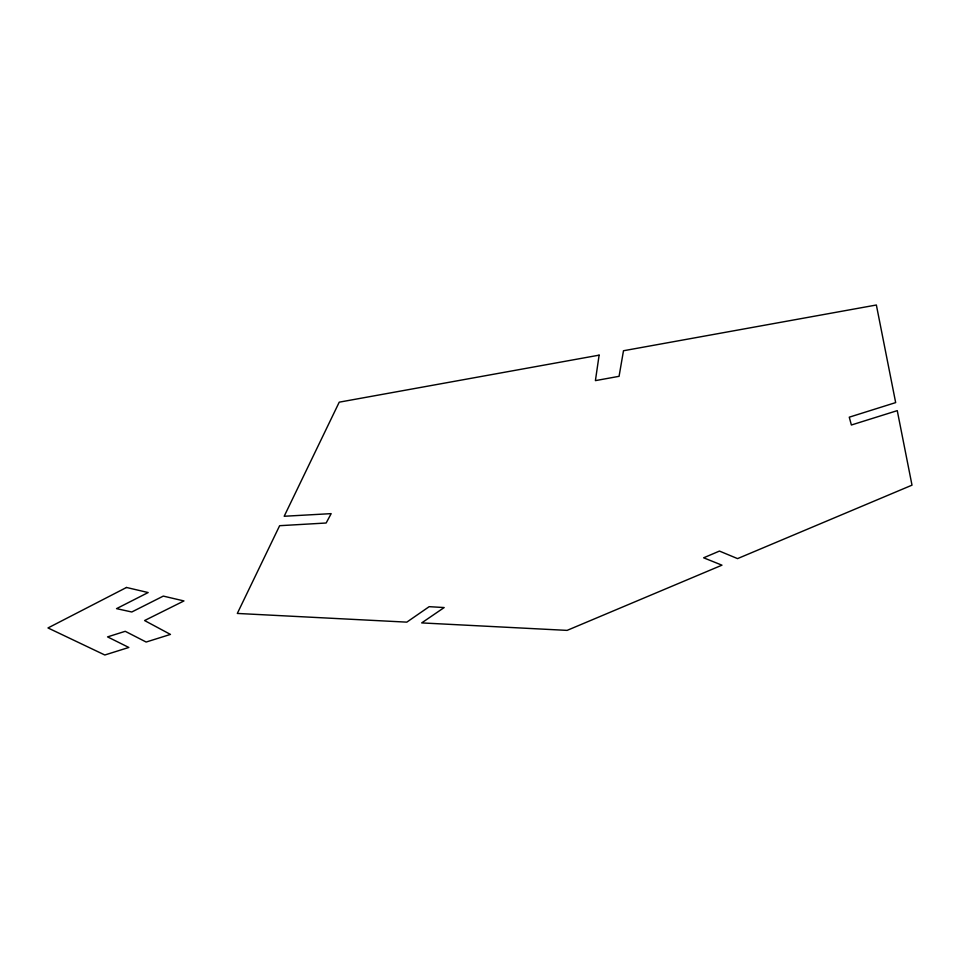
<?xml version="1.0" encoding="UTF-8"?>
<svg xmlns="http://www.w3.org/2000/svg" width="960" height="960" viewBox="0 0 960 960"><rect width="100%" height="100%" fill="white"/><g stroke="black" fill="none" stroke-linecap="round" stroke-linejoin="round"><path stroke-width="1.44" d="M599.124 355.152L595.404 380.628L619.068 376.32L623.484 350.748L876.36 305.004L895.668 402.6L849.264 417.18L851.376 425.004L897.264 410.64L912 485.16L737.556 558.612L719.448 551.076L703.644 557.808L721.956 565.176L567.096 630.384L421.692 622.908L444.168 607.56L429.18 606.672L406.812 622.14L237.312 613.44L279.636 525.696L326.148 523.008L331.176 513.636L284.184 516.264L339.228 402.168L599.124 355.152M126.504 587.472L48 627.948L104.82 654.996L128.832 647.46L107.568 636.888L125.232 631.308L146.148 642.036L170.448 634.416L144.588 620.544L183.948 600.936L163.296 596.1L131.784 611.988L116.532 608.64L148.152 592.548L126.504 587.472"/></g></svg>
